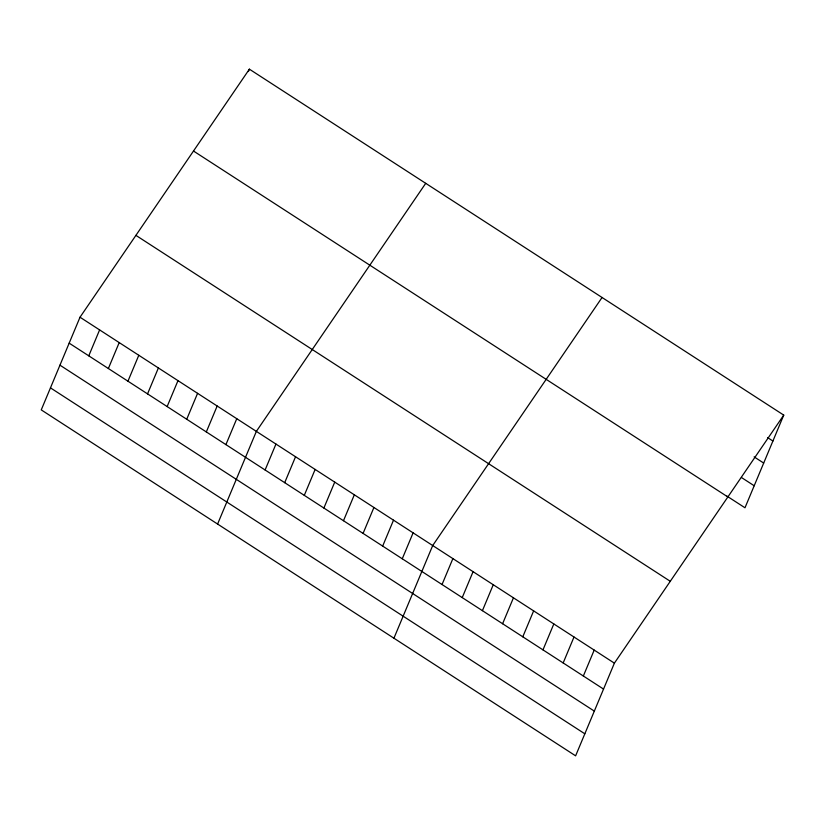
<?xml version="1.0" encoding="UTF-8"?>
<svg xmlns="http://www.w3.org/2000/svg" width="825" height="825" viewBox="0 0 825 825"><rect width="100%" height="100%" fill="white"/><g stroke="black" fill="none" stroke-linecap="round" stroke-linejoin="round"><path stroke-width="1.24" d="M80.015 317.223L41.25 409.891L575.613 755.834L614.388 663.156L783.75 415.109L249.387 69.166L80.015 317.223L614.388 663.156M88.77 355.833L99.608 329.907M108.364 368.517L119.202 342.592M248.397 71.528L249.387 69.166M127.947 381.202L138.796 355.276M147.541 393.886L158.39 367.96M167.135 406.57L177.983 380.645M186.728 419.255L197.577 393.329M206.322 431.939L217.171 406.013M225.916 444.623L236.765 418.698M217.594 524.05L256.358 431.382L425.721 183.325M265.103 469.992L275.952 444.067M284.697 482.677L295.546 456.751M304.291 495.361L315.14 469.435M323.885 508.045L334.733 482.12M343.478 520.73L354.327 494.804M363.072 533.414L373.921 507.488M382.666 546.098L393.515 520.173M402.26 558.783L413.108 532.857M393.927 638.21L432.702 545.542L602.064 297.485M442.035 584.533L452.884 558.607M462.227 597.599L473.076 571.673M482.419 610.675L493.257 584.739M502.6 623.741L513.449 597.816M522.792 636.807L533.631 610.882M542.974 649.873L553.822 623.947M563.166 662.949L574.004 637.013M583.347 676.015L594.196 650.09M783.75 415.109L744.985 507.777L726.918 496.093M767.59 437.59L772.901 441.035M754.122 456.875L763.692 463.062M741.448 477.5L754.194 485.76M193.493 151.027L727.856 496.959M135.908 235.362L670.271 581.295M69.176 343.148L603.539 689.081M59.957 365.176L594.32 711.109M50.459 387.863L584.832 733.807"/></g></svg>
